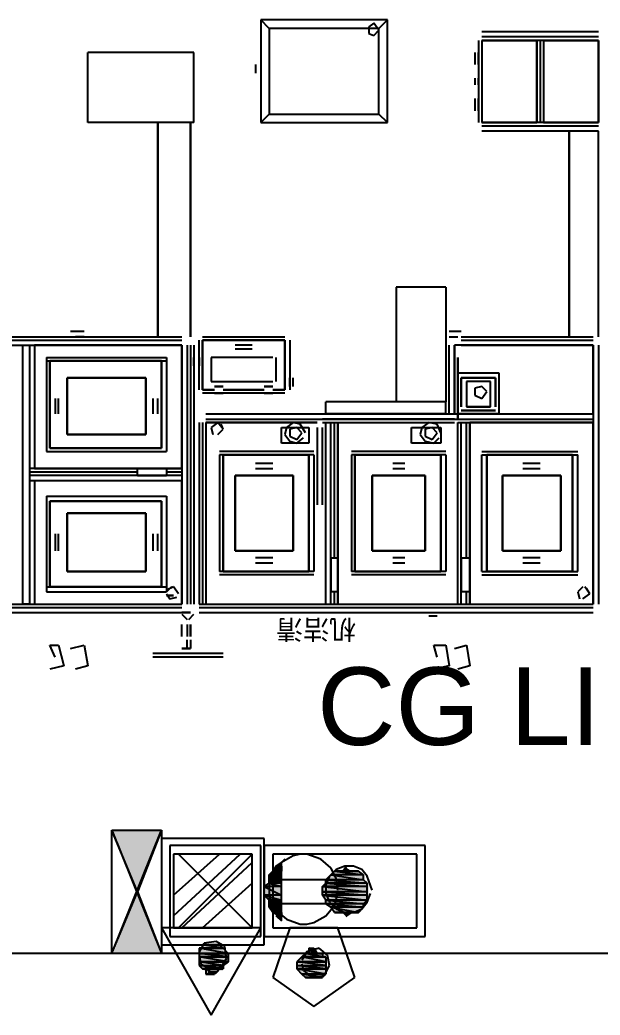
# Model space of a CAD drawing. Header units: millimetres. Extents: x 5 to 415, y 48 to 251.
# Drawn here: x 208.04 to 214.01, y 164.13 to 174.38 of the extents above; entities that cross this region are included whole.
import ezdxf

# ---------------------------------------------------------------- set-up
doc = ezdxf.new("R2010")
doc.units = ezdxf.units.MM
for name, color, linetype in [('H', 7, 'Continuous'), ('P', 7, 'Continuous'), ('T', 7, 'Continuous')]:
    doc.layers.add(name, color=color, linetype=linetype)

msp = doc.modelspace()

# ---------------------------------------------------------------- hatches: boundary and pattern name
at = {"layer": 'H', "linetype": 'Continuous'}
for points in [[(209.25, 165.4), (209.003, 166.035), (209.515, 166.035), (209.25, 165.4)], [(210.608, 165.559), (210.644, 165.612), (210.732, 165.612), (210.732, 165.559), (210.608, 165.559)], [(210.644, 165.612), (210.697, 165.647), (210.732, 165.647), (210.732, 165.612), (210.644, 165.612)], [(210.697, 165.647), (210.732, 165.7), (210.732, 165.647), (210.697, 165.647)], [(211.243, 165.559), (211.279, 165.612), (211.543, 165.612), (211.578, 165.559), (211.243, 165.559)], [(211.367, 165.612), (211.402, 165.647), (211.455, 165.612), (211.367, 165.612)], [(210.608, 165.488), (210.608, 165.559), (210.732, 165.559), (210.732, 165.488), (210.608, 165.488)], [(211.19, 165.523), (211.243, 165.559), (211.578, 165.559), (211.578, 165.523), (211.19, 165.523)], [(211.19, 165.488), (211.19, 165.523), (211.578, 165.523), (211.631, 165.488), (211.19, 165.488)], [(210.573, 165.435), (210.608, 165.488), (210.732, 165.488), (210.732, 165.435), (210.573, 165.435)], [(210.573, 165.365), (210.573, 165.435), (210.732, 165.435), (210.732, 165.365), (210.573, 165.365)], [(211.155, 165.435), (211.19, 165.488), (211.631, 165.488), (211.631, 165.435), (211.155, 165.435)], [(211.155, 165.4), (211.155, 165.435), (211.631, 165.435), (211.631, 165.4), (211.155, 165.4)], [(209.003, 164.765), (209.25, 165.4), (209.515, 164.765), (209.003, 164.765)], [(210.608, 165.312), (210.573, 165.365), (210.732, 165.365), (210.732, 165.312), (210.608, 165.312)], [(210.608, 165.223), (210.608, 165.312), (210.732, 165.312), (210.732, 165.223), (210.608, 165.223)], [(211.155, 165.365), (211.155, 165.4), (211.631, 165.4), (211.631, 165.365), (211.155, 165.365)], [(211.19, 165.312), (211.155, 165.365), (211.631, 165.365), (211.631, 165.312), (211.19, 165.312)], [(211.19, 165.276), (211.19, 165.312), (211.631, 165.312), (211.578, 165.276), (211.19, 165.276)], [(210.644, 165.188), (210.608, 165.223), (210.732, 165.223), (210.732, 165.188), (210.644, 165.188)], [(211.243, 165.223), (211.19, 165.276), (211.578, 165.276), (211.578, 165.223), (211.243, 165.223)], [(211.279, 165.188), (211.243, 165.223), (211.578, 165.223), (211.543, 165.188), (211.279, 165.188)], [(210.732, 165.1), (210.644, 165.188), (210.732, 165.135), (210.732, 165.1)], [(210.732, 165.135), (210.644, 165.188), (210.732, 165.188), (210.732, 165.135)], [(211.402, 165.135), (211.367, 165.188), (211.455, 165.188), (211.402, 165.135)], [(209.885, 164.765), (209.885, 164.8), (210.132, 164.8), (210.185, 164.765), (209.885, 164.765)], [(209.938, 164.8), (209.938, 164.853), (210.097, 164.853), (210.132, 164.8), (209.938, 164.8)], [(211.032, 164.765), (211.032, 164.8), (211.067, 164.8), (211.12, 164.765), (211.032, 164.765)], [(209.885, 164.73), (209.885, 164.765), (210.185, 164.765), (210.185, 164.73), (209.885, 164.73)], [(209.885, 164.677), (209.885, 164.73), (210.185, 164.73), (210.185, 164.677), (209.885, 164.677)], [(210.908, 164.677), (210.943, 164.73), (211.19, 164.73), (211.19, 164.677), (210.908, 164.677)], [(210.943, 164.73), (210.996, 164.765), (211.155, 164.765), (211.155, 164.73), (210.943, 164.73)], [(209.885, 164.641), (209.885, 164.677), (210.185, 164.677), (210.132, 164.641), (209.885, 164.641)], [(209.938, 164.588), (209.885, 164.641), (210.132, 164.641), (210.132, 164.588), (209.938, 164.588)], [(209.973, 164.553), (209.973, 164.588), (210.097, 164.588), (210.062, 164.553), (209.973, 164.553)], [(210.908, 164.641), (210.908, 164.677), (211.19, 164.677), (211.19, 164.641), (210.908, 164.641)], [(210.908, 164.588), (210.908, 164.641), (211.19, 164.641), (211.19, 164.588), (210.908, 164.588)], [(210.943, 164.553), (210.908, 164.588), (211.19, 164.588), (211.19, 164.553), (210.943, 164.553)], [(210.996, 164.5), (210.943, 164.553), (211.155, 164.553), (211.155, 164.5), (210.996, 164.5)]]:
    msp.add_hatch(color=256, dxfattribs=at).paths.add_polyline_path(points)

# ---------------------------------------------------------------- linework, layer by layer
at = {"layer": 'P'}
for points in [[(210.52, 174.378), (210.52, 173.32)], [(210.608, 174.29), (210.52, 174.378)], [(211.825, 174.378), (210.52, 174.378)], [(211.684, 174.343), (211.631, 174.308)], [(211.737, 174.272), (211.684, 174.343)], [(211.737, 174.29), (211.825, 174.378)], [(211.825, 173.32), (211.825, 174.378)], [(210.608, 174.29), (210.608, 173.408)], [(211.737, 174.29), (210.608, 174.29)], [(211.631, 174.308), (211.631, 174.237)], [(211.631, 174.237), (211.684, 174.219)], [(211.684, 174.219), (211.737, 174.272)], [(211.737, 173.408), (211.737, 174.29)], [(213.995, 174.255), (212.796, 174.255)], [(213.095, 174.255), (213.007, 174.255)], [(213.184, 174.255), (213.095, 174.255)], [(213.695, 174.255), (213.607, 174.255)], [(213.819, 174.255), (213.695, 174.255)], [(212.76, 174.166), (212.76, 173.32)], [(212.76, 174.166), (212.76, 173.32)], [(212.76, 174.166), (212.76, 173.32)], [(213.995, 174.202), (212.796, 174.202)], [(213.995, 174.202), (212.796, 174.202)], [(212.796, 174.166), (212.796, 173.32)], [(213.36, 174.166), (212.796, 174.166)], [(212.796, 174.166), (212.796, 173.32)], [(212.796, 174.166), (213.36, 174.166)], [(212.796, 174.166), (212.796, 173.32)], [(213.995, 174.166), (212.796, 174.166)], [(213.36, 173.32), (213.36, 174.166)], [(213.36, 173.32), (213.36, 174.166)], [(213.36, 174.166), (213.36, 173.32)], [(213.395, 174.166), (213.395, 173.32)], [(213.395, 174.166), (213.395, 173.32)], [(213.431, 174.166), (213.431, 173.32)], [(213.995, 174.166), (213.431, 174.166)], [(213.431, 174.166), (213.431, 173.32)], [(213.431, 174.166), (213.995, 174.166)], [(213.431, 174.166), (213.431, 173.32)], [(213.995, 173.32), (213.995, 174.166)], [(213.995, 173.32), (213.995, 174.166)], [(213.995, 174.166), (213.995, 173.32)], [(208.739, 173.32), (208.739, 174.043)], [(209.832, 174.043), (208.739, 174.043)], [(209.832, 173.32), (209.832, 174.043)], [(212.725, 174.043), (212.725, 173.919)], [(212.76, 173.919), (212.76, 174.043)], [(210.467, 173.919), (210.467, 173.831)], [(212.725, 173.778), (212.725, 173.708)], [(212.76, 173.708), (212.76, 173.778)], [(212.725, 173.567), (212.725, 173.443)], [(212.76, 173.443), (212.76, 173.567)], [(210.52, 173.32), (210.608, 173.408)], [(210.608, 173.408), (211.737, 173.408)], [(211.825, 173.32), (211.737, 173.408)], [(209.832, 173.32), (208.739, 173.32)], [(209.797, 173.32), (209.462, 173.32)], [(209.462, 171.115), (209.462, 173.32)], [(209.462, 173.32), (209.462, 171.115)], [(209.797, 173.32), (209.797, 171.115)], [(209.797, 171.115), (209.797, 173.32)], [(210.52, 173.32), (211.825, 173.32)], [(212.796, 173.32), (213.36, 173.32)], [(212.796, 173.32), (213.36, 173.32)], [(213.995, 173.32), (212.796, 173.32)], [(213.431, 173.32), (213.995, 173.32)], [(213.431, 173.32), (213.995, 173.32)], [(213.995, 173.284), (212.796, 173.284)], [(213.995, 173.284), (212.796, 173.284)], [(213.995, 173.232), (212.796, 173.232)], [(213.695, 171.115), (213.695, 173.232)], [(213.695, 173.232), (213.695, 171.115)], [(213.995, 171.115), (213.995, 173.232)], [(211.914, 171.626), (211.914, 170.445)], [(212.425, 171.626), (211.914, 171.626)], [(212.425, 171.626), (212.425, 170.445)], [(208.703, 171.168), (208.562, 171.168)], [(208.703, 171.168), (208.562, 171.168)], [(212.584, 171.168), (212.46, 171.168)], [(212.584, 171.168), (212.46, 171.168)], [(206.498, 171.115), (209.709, 171.115)], [(206.498, 171.08), (209.709, 171.08)], [(206.498, 171.08), (209.709, 171.08)], [(206.498, 171.08), (209.709, 171.08)], [(206.498, 171.08), (209.709, 171.08)], [(208.703, 171.115), (208.615, 171.115)], [(209.885, 170.568), (209.885, 171.08)], [(209.885, 170.568), (209.885, 171.08)], [(209.885, 170.568), (209.885, 171.08)], [(209.885, 170.568), (209.885, 171.08)], [(209.92, 171.115), (210.767, 171.115)], [(209.92, 171.115), (210.767, 171.115)], [(209.92, 171.08), (209.92, 170.568)], [(210.767, 171.08), (209.92, 171.08)], [(210.767, 171.08), (209.92, 171.08)], [(209.92, 171.08), (209.92, 170.568)], [(209.92, 171.08), (210.732, 171.08)], [(209.92, 170.568), (209.92, 171.08)], [(209.92, 170.568), (209.92, 171.08)], [(209.92, 171.08), (210.767, 171.08)], [(209.92, 171.08), (210.767, 171.08)], [(209.92, 171.08), (210.767, 171.08)], [(209.92, 171.08), (210.767, 171.08)], [(210.767, 170.568), (210.767, 171.08)], [(210.767, 170.568), (210.767, 171.08)], [(210.767, 171.08), (210.767, 170.568)], [(210.767, 171.08), (210.767, 170.568)], [(210.767, 171.08), (210.767, 170.568)], [(210.82, 171.08), (210.82, 170.568)], [(210.82, 171.08), (210.82, 170.568)], [(210.82, 171.08), (210.82, 170.568)], [(212.46, 171.115), (212.549, 171.115)], [(212.584, 171.115), (213.942, 171.115)], [(212.584, 171.08), (213.942, 171.08)], [(212.584, 171.08), (213.942, 171.08)], [(212.584, 171.08), (213.942, 171.08)], [(212.584, 171.08), (213.942, 171.08)], [(206.498, 171.027), (209.709, 171.027)], [(208.068, 171.027), (208.068, 168.363)], [(208.068, 171.027), (208.139, 171.027)], [(208.068, 171.027), (208.068, 168.363)], [(208.068, 171.027), (208.068, 168.363)], [(208.068, 171.027), (208.068, 168.363)], [(208.139, 171.027), (208.139, 169.757)], [(208.139, 171.027), (208.139, 168.363)], [(208.139, 171.027), (208.139, 168.363)], [(208.139, 171.027), (208.139, 168.363)], [(208.139, 171.027), (208.139, 168.363)], [(208.139, 171.027), (208.139, 168.363)], [(209.709, 171.027), (208.192, 171.027)], [(209.709, 171.027), (208.192, 171.027)], [(208.192, 171.027), (208.192, 169.757)], [(209.709, 169.757), (209.709, 171.027)], [(209.709, 169.757), (209.709, 171.027)], [(209.709, 171.027), (209.709, 168.363)], [(209.709, 171.027), (209.709, 168.363)], [(209.709, 171.027), (209.709, 168.363)], [(209.762, 171.027), (209.762, 168.363)], [(209.762, 171.027), (209.762, 168.363)], [(209.797, 171.027), (209.797, 168.363)], [(209.797, 171.027), (209.797, 168.363)], [(209.797, 171.027), (209.797, 168.363)], [(209.797, 171.027), (209.797, 168.363)], [(209.832, 171.027), (209.832, 168.363)], [(210.432, 171.027), (210.256, 171.027)], [(210.256, 170.991), (210.432, 170.991)], [(212.46, 170.321), (212.46, 171.027)], [(212.46, 170.321), (212.46, 171.027)], [(212.46, 170.321), (212.46, 171.027)], [(212.513, 171.027), (212.513, 170.321)], [(212.513, 171.027), (212.513, 170.321)], [(213.942, 171.027), (212.513, 171.027)], [(213.942, 171.027), (212.513, 171.027)], [(212.513, 170.321), (212.513, 171.027)], [(212.513, 170.321), (212.513, 171.027)], [(212.513, 170.321), (212.513, 171.027)], [(212.584, 171.027), (213.942, 171.027)], [(213.942, 170.321), (213.942, 171.027)], [(213.942, 170.321), (213.942, 171.027)], [(213.942, 171.027), (213.942, 168.363)], [(213.942, 171.027), (213.942, 168.363)], [(213.942, 171.027), (213.942, 168.363)], [(213.995, 171.027), (213.995, 168.363)], [(213.995, 171.027), (213.995, 168.363)], [(208.315, 170.903), (208.315, 169.933)], [(208.315, 170.903), (208.315, 169.933)], [(208.315, 170.903), (208.315, 169.933)], [(208.315, 170.903), (209.55, 170.903)], [(208.315, 170.903), (209.55, 170.903)], [(208.315, 170.868), (208.315, 169.933)], [(208.315, 170.868), (209.55, 170.868)], [(208.315, 170.868), (209.55, 170.868)], [(208.351, 170.868), (208.351, 169.968)], [(208.351, 169.968), (208.351, 170.868)], [(209.497, 170.868), (208.351, 170.868)], [(208.351, 170.868), (209.497, 170.868)], [(209.497, 170.868), (209.497, 169.968)], [(209.497, 169.968), (209.497, 170.868)], [(209.55, 170.903), (209.55, 169.933)], [(209.55, 170.903), (209.55, 169.933)], [(209.55, 170.903), (209.55, 169.933)], [(209.55, 170.868), (209.55, 169.933)], [(209.832, 170.815), (209.832, 170.903)], [(209.832, 170.815), (209.832, 170.903)], [(209.832, 170.903), (209.832, 170.815)], [(209.832, 170.903), (209.832, 170.815)], [(209.832, 170.815), (209.832, 170.903)], [(209.832, 170.903), (209.832, 170.815)], [(209.832, 170.815), (209.832, 170.903)], [(209.885, 170.903), (209.885, 170.815)], [(210.644, 170.903), (210.009, 170.903)], [(210.009, 170.903), (210.009, 170.656)], [(210.679, 170.656), (210.679, 170.903)], [(212.549, 170.903), (212.549, 170.268)], [(212.549, 170.268), (212.549, 170.903)], [(212.549, 170.744), (212.972, 170.744)], [(212.972, 170.744), (212.972, 170.321)], [(208.527, 170.692), (208.527, 170.109)], [(209.338, 170.692), (208.527, 170.692)], [(208.527, 170.109), (208.527, 170.692)], [(208.527, 170.692), (209.338, 170.692)], [(208.562, 170.692), (208.65, 170.692)], [(209.338, 170.109), (209.338, 170.692)], [(209.338, 170.692), (209.338, 170.109)], [(210.009, 170.656), (210.644, 170.656)], [(210.82, 170.603), (210.82, 170.692)], [(210.855, 170.603), (210.855, 170.692)], [(212.584, 170.692), (212.584, 170.392)], [(212.937, 170.692), (212.584, 170.692)], [(212.584, 170.692), (212.584, 170.392)], [(212.937, 170.692), (212.584, 170.692)], [(212.584, 170.392), (212.584, 170.692)], [(212.584, 170.692), (212.937, 170.692)], [(212.584, 170.392), (212.584, 170.656)], [(212.637, 170.692), (212.884, 170.692)], [(212.637, 170.656), (212.637, 170.392)], [(212.884, 170.656), (212.637, 170.656)], [(212.637, 170.656), (212.637, 170.392)], [(212.884, 170.656), (212.637, 170.656)], [(212.884, 170.656), (212.637, 170.656)], [(212.637, 170.656), (212.637, 170.392)], [(212.884, 170.392), (212.884, 170.656)], [(212.884, 170.392), (212.884, 170.656)], [(212.884, 170.392), (212.884, 170.656)], [(212.937, 170.392), (212.937, 170.692)], [(212.937, 170.392), (212.937, 170.692)], [(212.937, 170.692), (212.937, 170.392)], [(212.937, 170.656), (212.937, 170.392)], [(210.044, 170.568), (209.92, 170.568)], [(210.044, 170.568), (209.92, 170.568)], [(210.044, 170.568), (209.92, 170.568)], [(209.92, 170.568), (210.044, 170.568)], [(210.044, 170.568), (209.92, 170.568)], [(210.767, 170.533), (209.92, 170.533)], [(210.044, 170.533), (209.92, 170.533)], [(210.044, 170.533), (209.92, 170.533)], [(210.767, 170.533), (209.92, 170.533)], [(210.132, 170.603), (210.044, 170.603)], [(210.044, 170.603), (210.132, 170.603)], [(210.132, 170.603), (210.044, 170.603)], [(210.132, 170.533), (210.044, 170.533)], [(210.044, 170.533), (210.132, 170.533)], [(210.044, 170.533), (210.132, 170.533)], [(210.555, 170.568), (210.132, 170.568)], [(210.22, 170.568), (210.132, 170.568)], [(210.555, 170.568), (210.132, 170.568)], [(210.132, 170.568), (210.555, 170.568)], [(210.555, 170.568), (210.132, 170.568)], [(210.555, 170.533), (210.132, 170.533)], [(210.555, 170.533), (210.132, 170.533)], [(210.555, 170.568), (210.432, 170.568)], [(210.555, 170.603), (210.644, 170.603)], [(210.644, 170.603), (210.555, 170.603)], [(210.644, 170.603), (210.555, 170.603)], [(210.555, 170.533), (210.644, 170.533)], [(210.644, 170.533), (210.555, 170.533)], [(210.555, 170.533), (210.644, 170.533)], [(210.767, 170.568), (210.644, 170.568)], [(210.767, 170.568), (210.644, 170.568)], [(210.767, 170.568), (210.644, 170.568)], [(210.644, 170.568), (210.767, 170.568)], [(210.767, 170.568), (210.644, 170.568)], [(210.767, 170.533), (210.644, 170.533)], [(210.767, 170.533), (210.644, 170.533)], [(212.796, 170.603), (212.725, 170.586)], [(212.796, 170.603), (212.725, 170.586)], [(212.796, 170.603), (212.725, 170.586)], [(212.725, 170.586), (212.725, 170.515)], [(212.725, 170.586), (212.725, 170.515)], [(212.725, 170.586), (212.725, 170.515)], [(212.848, 170.55), (212.796, 170.603)], [(212.848, 170.55), (212.796, 170.603)], [(212.848, 170.55), (212.796, 170.603)], [(212.796, 170.48), (212.848, 170.55)], [(212.796, 170.48), (212.848, 170.55)], [(212.796, 170.48), (212.848, 170.55)], [(208.403, 170.48), (208.403, 170.321)], [(208.403, 170.48), (208.403, 170.321)], [(208.439, 170.321), (208.439, 170.48)], [(208.439, 170.321), (208.439, 170.48)], [(209.409, 170.48), (209.409, 170.321)], [(209.409, 170.48), (209.409, 170.321)], [(209.462, 170.321), (209.462, 170.48)], [(209.462, 170.321), (209.462, 170.48)], [(212.425, 170.445), (211.19, 170.445)], [(211.19, 170.321), (211.19, 170.445)], [(212.425, 170.321), (212.425, 170.445)], [(212.725, 170.515), (212.796, 170.48)], [(212.725, 170.515), (212.796, 170.48)], [(212.725, 170.515), (212.796, 170.48)], [(212.584, 170.356), (212.937, 170.356)], [(212.584, 170.356), (212.937, 170.356)], [(212.937, 170.356), (212.584, 170.356)], [(212.637, 170.392), (212.884, 170.392)], [(212.637, 170.392), (212.884, 170.392)], [(212.637, 170.392), (212.884, 170.392)], [(212.884, 170.392), (212.637, 170.392)], [(209.832, 170.233), (209.832, 168.363)], [(209.832, 170.233), (209.832, 168.363)], [(209.832, 170.233), (209.832, 168.363)], [(209.885, 170.233), (209.885, 168.363)], [(209.885, 170.233), (209.885, 168.363)], [(209.92, 170.233), (209.92, 168.363)], [(209.92, 170.233), (209.92, 168.363)], [(209.92, 170.233), (209.92, 168.363)], [(209.92, 170.233), (209.92, 168.363)], [(209.956, 170.321), (212.549, 170.321)], [(209.956, 170.268), (212.549, 170.268)], [(209.956, 170.268), (212.549, 170.268)], [(209.956, 170.268), (212.549, 170.268)], [(209.956, 170.268), (212.549, 170.268)], [(211.102, 170.233), (209.956, 170.233)], [(209.956, 170.233), (209.956, 168.363)], [(209.956, 170.233), (209.956, 168.363)], [(209.956, 170.233), (209.956, 168.363)], [(209.956, 170.233), (211.102, 170.233)], [(211.102, 170.233), (209.956, 170.233)], [(210.079, 170.233), (210.009, 170.18)], [(210.079, 170.233), (210.009, 170.18)], [(210.132, 170.162), (210.079, 170.233)], [(210.855, 170.233), (210.785, 170.18)], [(210.926, 170.215), (210.855, 170.233)], [(212.513, 170.268), (211.155, 170.268)], [(211.155, 170.233), (212.513, 170.233)], [(212.425, 170.321), (211.19, 170.321)], [(211.19, 168.363), (211.19, 170.233)], [(211.19, 168.363), (211.19, 170.233)], [(211.19, 168.363), (211.19, 170.233)], [(211.19, 168.363), (211.19, 170.233)], [(211.19, 168.363), (211.19, 170.233)], [(211.243, 168.363), (211.243, 170.233)], [(211.243, 168.363), (211.243, 170.233)], [(211.279, 168.839), (211.279, 170.233)], [(211.279, 168.839), (211.279, 170.233)], [(211.279, 168.839), (211.279, 170.233)], [(211.279, 168.839), (211.279, 170.233)], [(211.314, 170.233), (211.314, 168.363)], [(211.314, 168.839), (211.314, 170.233)], [(211.314, 170.233), (211.314, 168.363)], [(212.249, 170.233), (212.178, 170.18)], [(212.337, 170.215), (212.249, 170.233)], [(212.972, 170.321), (212.549, 170.321)], [(212.549, 170.321), (213.942, 170.321)], [(212.549, 170.321), (213.942, 170.321)], [(212.549, 170.321), (213.942, 170.321)], [(212.549, 170.268), (213.942, 170.268)], [(212.549, 170.268), (213.942, 170.268)], [(212.549, 170.268), (213.942, 170.268)], [(212.549, 170.268), (213.942, 170.268)], [(212.549, 168.363), (212.549, 170.233)], [(212.549, 168.363), (212.549, 170.233)], [(212.549, 168.363), (212.549, 170.233)], [(212.549, 170.233), (213.942, 170.233)], [(212.584, 168.363), (212.584, 170.233)], [(212.584, 168.363), (212.584, 170.233)], [(212.584, 168.363), (212.584, 170.233)], [(212.584, 168.363), (212.584, 170.233)], [(212.637, 168.839), (212.637, 170.233)], [(212.637, 168.839), (212.637, 170.233)], [(212.637, 168.839), (212.637, 170.233)], [(212.637, 168.839), (212.637, 170.233)], [(213.942, 170.233), (212.672, 170.233)], [(213.942, 170.233), (212.672, 170.233)], [(212.672, 170.233), (212.672, 168.363)], [(212.672, 170.233), (212.672, 168.363)], [(212.672, 168.839), (212.672, 170.233)], [(213.942, 168.363), (213.942, 170.233)], [(213.942, 168.363), (213.942, 170.233)], [(210.009, 170.18), (210.026, 170.109)], [(210.009, 170.18), (210.026, 170.109)], [(210.079, 170.109), (210.132, 170.162)], [(210.079, 170.109), (210.132, 170.162)], [(210.079, 170.109), (210.132, 170.162)], [(210.132, 170.162), (210.114, 170.215)], [(210.132, 170.162), (210.114, 170.215)], [(210.732, 170.021), (210.732, 170.18)], [(210.732, 170.18), (211.014, 170.18)], [(210.785, 170.18), (210.767, 170.109)], [(210.891, 170.18), (210.82, 170.162)], [(210.891, 170.18), (210.82, 170.162)], [(210.82, 170.162), (210.82, 170.092)], [(210.82, 170.162), (210.82, 170.092)], [(210.943, 170.127), (210.891, 170.18)], [(210.943, 170.127), (210.891, 170.18)], [(210.891, 170.057), (210.943, 170.127)], [(210.891, 170.057), (210.943, 170.127)], [(210.979, 170.127), (210.926, 170.215)], [(211.014, 170.18), (211.014, 170.021)], [(211.102, 170.18), (211.102, 169.386)], [(211.155, 169.386), (211.155, 170.18)], [(212.072, 170.021), (212.072, 170.18)], [(212.072, 170.18), (212.372, 170.18)], [(212.178, 170.18), (212.161, 170.109)], [(212.284, 170.18), (212.213, 170.162)], [(212.284, 170.18), (212.213, 170.162)], [(212.213, 170.162), (212.213, 170.092)], [(212.213, 170.162), (212.213, 170.092)], [(212.337, 170.127), (212.284, 170.18)], [(212.337, 170.127), (212.284, 170.18)], [(212.284, 170.057), (212.337, 170.127)], [(212.284, 170.057), (212.337, 170.127)], [(212.372, 170.127), (212.337, 170.215)], [(212.372, 170.18), (212.372, 170.021)], [(208.527, 170.109), (209.338, 170.109)], [(209.338, 170.109), (208.527, 170.109)], [(211.014, 170.021), (210.732, 170.021)], [(210.767, 170.109), (210.82, 170.039)], [(210.82, 170.092), (210.891, 170.057)], [(210.82, 170.092), (210.891, 170.057)], [(210.82, 170.039), (210.891, 170.021)], [(210.891, 170.021), (210.961, 170.074)], [(212.372, 170.021), (212.072, 170.021)], [(212.161, 170.109), (212.213, 170.039)], [(212.213, 170.092), (212.284, 170.057)], [(212.213, 170.092), (212.284, 170.057)], [(212.213, 170.039), (212.302, 170.021)], [(212.302, 170.021), (212.355, 170.074)], [(208.315, 169.933), (209.55, 169.933)], [(208.315, 169.933), (209.55, 169.933)], [(208.315, 169.933), (209.55, 169.933)], [(208.315, 169.933), (209.55, 169.933)], [(208.351, 169.968), (209.497, 169.968)], [(209.497, 169.968), (208.351, 169.968)], [(211.067, 169.933), (210.097, 169.933)], [(211.067, 169.933), (210.097, 169.933)], [(212.425, 169.933), (211.455, 169.933)], [(212.425, 169.933), (211.455, 169.933)], [(212.796, 169.933), (213.783, 169.933)], [(212.796, 169.933), (213.783, 169.933)], [(211.067, 169.898), (210.097, 169.898)], [(210.097, 169.898), (210.097, 168.698)], [(210.097, 169.898), (210.097, 168.698)], [(210.097, 169.898), (210.097, 168.698)], [(211.014, 169.898), (210.132, 169.898)], [(210.132, 169.898), (210.132, 168.698)], [(210.132, 169.898), (210.132, 168.698)], [(211.014, 169.898), (210.132, 169.898)], [(210.132, 169.898), (211.014, 169.898)], [(210.132, 168.698), (210.132, 169.898)], [(210.644, 169.81), (210.467, 169.81)], [(210.644, 169.81), (210.467, 169.81)], [(211.014, 169.898), (211.014, 168.698)], [(211.014, 169.898), (211.014, 168.698)], [(211.014, 168.698), (211.014, 169.898)], [(211.014, 169.898), (211.014, 168.698)], [(211.067, 169.898), (211.067, 168.698)], [(211.067, 169.898), (211.067, 168.698)], [(212.425, 169.898), (211.455, 169.898)], [(211.455, 169.898), (211.455, 168.698)], [(211.455, 169.898), (211.455, 168.698)], [(212.372, 169.898), (211.49, 169.898)], [(211.49, 169.898), (211.49, 168.698)], [(211.49, 169.898), (211.49, 168.698)], [(212.372, 169.898), (211.49, 169.898)], [(211.49, 169.898), (212.372, 169.898)], [(211.49, 169.898), (211.49, 168.698)], [(211.49, 168.698), (211.49, 169.898)], [(212.002, 169.81), (211.878, 169.81)], [(212.002, 169.81), (211.878, 169.81)], [(212.372, 169.898), (212.372, 168.698)], [(212.372, 169.898), (212.372, 168.698)], [(212.372, 168.698), (212.372, 169.898)], [(212.372, 169.898), (212.372, 168.698)], [(212.425, 169.898), (212.425, 168.698)], [(212.425, 169.898), (212.425, 168.698)], [(212.796, 168.698), (212.796, 169.898)], [(212.796, 169.898), (213.783, 169.898)], [(212.848, 168.698), (212.848, 169.898)], [(212.848, 168.698), (212.848, 169.898)], [(212.848, 168.698), (212.848, 169.898)], [(212.848, 169.898), (213.783, 169.898)], [(213.73, 169.898), (212.848, 169.898)], [(212.848, 169.898), (213.73, 169.898)], [(212.848, 169.898), (212.848, 168.698)], [(212.848, 168.698), (212.848, 169.898)], [(213.395, 169.81), (213.219, 169.81)], [(213.395, 169.81), (213.219, 169.81)], [(213.73, 168.698), (213.73, 169.898)], [(213.73, 169.898), (213.73, 168.698)], [(213.783, 168.698), (213.783, 169.898)], [(213.783, 168.698), (213.783, 169.898)], [(213.783, 168.698), (213.783, 169.898)], [(213.783, 168.698), (213.783, 169.898)], [(209.25, 169.757), (208.139, 169.757)], [(209.25, 169.721), (208.139, 169.721)], [(209.25, 169.721), (208.139, 169.721)], [(209.25, 169.721), (208.139, 169.721)], [(209.25, 169.721), (208.139, 169.721)], [(208.192, 169.757), (209.709, 169.757)], [(208.192, 169.757), (209.709, 169.757)], [(209.55, 169.757), (209.25, 169.757)], [(209.25, 169.686), (209.25, 169.757)], [(209.25, 169.757), (209.55, 169.757)], [(209.55, 169.757), (209.55, 169.686)], [(209.709, 169.757), (209.55, 169.757)], [(209.709, 169.721), (209.55, 169.721)], [(209.709, 169.721), (209.55, 169.721)], [(209.709, 169.721), (209.55, 169.721)], [(209.709, 169.721), (209.55, 169.721)], [(210.467, 169.757), (210.644, 169.757)], [(210.467, 169.757), (210.644, 169.757)], [(211.878, 169.757), (212.002, 169.757)], [(211.878, 169.757), (212.002, 169.757)], [(213.219, 169.757), (213.395, 169.757)], [(213.219, 169.757), (213.395, 169.757)], [(209.709, 169.686), (208.139, 169.686)], [(209.709, 169.686), (208.139, 169.686)], [(209.709, 169.686), (208.139, 169.686)], [(209.709, 169.686), (208.139, 169.686)], [(208.139, 169.633), (208.139, 168.363)], [(209.709, 169.633), (208.139, 169.633)], [(209.709, 169.633), (208.192, 169.633)], [(209.709, 169.633), (208.192, 169.633)], [(208.192, 169.633), (208.192, 168.363)], [(209.55, 169.686), (209.25, 169.686)], [(209.25, 169.686), (209.55, 169.686)], [(209.709, 168.363), (209.709, 169.633)], [(209.709, 168.363), (209.709, 169.633)], [(210.256, 169.686), (210.256, 168.91)], [(210.855, 169.686), (210.256, 169.686)], [(210.256, 169.686), (210.855, 169.686)], [(210.256, 168.91), (210.256, 169.686)], [(210.855, 168.91), (210.855, 169.686)], [(210.855, 169.686), (210.855, 168.91)], [(210.855, 169.686), (210.855, 169.598)], [(212.213, 169.686), (211.667, 169.686)], [(211.667, 169.686), (212.213, 169.686)], [(211.667, 169.686), (211.667, 168.91)], [(211.667, 168.91), (211.667, 169.686)], [(212.213, 168.91), (212.213, 169.686)], [(212.213, 169.686), (212.213, 168.91)], [(212.213, 169.686), (212.213, 169.598)], [(213.007, 169.686), (213.007, 168.91)], [(213.607, 169.686), (213.007, 169.686)], [(213.007, 169.686), (213.607, 169.686)], [(213.007, 168.91), (213.007, 169.686)], [(213.607, 168.91), (213.607, 169.686)], [(213.607, 169.686), (213.607, 168.91)], [(213.607, 169.686), (213.607, 169.598)], [(208.315, 169.474), (208.315, 168.487)], [(208.315, 169.474), (208.315, 168.487)], [(208.315, 169.474), (208.315, 168.487)], [(208.315, 169.474), (208.315, 168.54)], [(208.315, 169.474), (209.55, 169.474)], [(208.315, 169.474), (209.55, 169.474)], [(208.315, 169.474), (209.55, 169.474)], [(208.315, 169.474), (209.55, 169.474)], [(208.351, 169.422), (208.351, 168.54)], [(208.351, 168.54), (208.351, 169.422)], [(209.497, 169.422), (208.351, 169.422)], [(208.351, 169.422), (209.497, 169.422)], [(209.497, 169.422), (209.497, 168.54)], [(209.497, 168.54), (209.497, 169.422)], [(209.55, 169.474), (209.55, 168.487)], [(209.55, 169.474), (209.55, 168.487)], [(209.55, 169.474), (209.55, 168.487)], [(209.55, 169.474), (209.55, 168.54)], [(208.527, 169.298), (208.527, 168.698)], [(209.338, 169.298), (208.527, 169.298)], [(208.527, 169.298), (209.338, 169.298)], [(208.527, 168.698), (208.527, 169.298)], [(208.562, 169.298), (208.65, 169.298)], [(209.338, 168.698), (209.338, 169.298)], [(209.338, 169.298), (209.338, 168.698)], [(208.403, 169.086), (208.403, 168.91)], [(208.403, 169.086), (208.403, 168.91)], [(208.439, 168.91), (208.439, 169.086)], [(208.439, 168.91), (208.439, 169.086)], [(209.409, 169.086), (209.409, 168.91)], [(209.409, 169.086), (209.409, 168.91)], [(209.462, 168.91), (209.462, 169.086)], [(209.462, 168.91), (209.462, 169.086)], [(210.256, 168.91), (210.855, 168.91)], [(210.855, 168.91), (210.256, 168.91)], [(211.667, 168.91), (212.213, 168.91)], [(212.213, 168.91), (211.667, 168.91)], [(213.007, 168.91), (213.607, 168.91)], [(213.607, 168.91), (213.007, 168.91)], [(210.644, 168.839), (210.467, 168.839)], [(210.644, 168.839), (210.467, 168.839)], [(210.467, 168.787), (210.644, 168.787)], [(210.467, 168.787), (210.644, 168.787)], [(211.243, 168.487), (211.243, 168.839)], [(211.243, 168.839), (211.243, 168.487)], [(211.243, 168.839), (211.314, 168.839)], [(211.314, 168.487), (211.314, 168.839)], [(211.314, 168.839), (211.314, 168.487)], [(212.002, 168.839), (211.878, 168.839)], [(212.002, 168.839), (211.878, 168.839)], [(211.878, 168.787), (212.002, 168.787)], [(211.878, 168.787), (212.002, 168.787)], [(212.584, 168.839), (212.584, 168.487)], [(212.584, 168.839), (212.672, 168.839)], [(212.584, 168.487), (212.584, 168.839)], [(212.672, 168.487), (212.672, 168.839)], [(212.672, 168.839), (212.672, 168.487)], [(213.395, 168.839), (213.219, 168.839)], [(213.395, 168.839), (213.219, 168.839)], [(213.219, 168.787), (213.395, 168.787)], [(213.219, 168.787), (213.395, 168.787)], [(208.527, 168.698), (209.338, 168.698)], [(209.338, 168.698), (208.527, 168.698)], [(211.067, 168.698), (210.097, 168.698)], [(211.014, 168.698), (210.132, 168.698)], [(210.132, 168.698), (211.014, 168.698)], [(211.014, 168.698), (210.132, 168.698)], [(212.425, 168.698), (211.455, 168.698)], [(212.372, 168.698), (211.49, 168.698)], [(211.49, 168.698), (212.372, 168.698)], [(212.372, 168.698), (211.49, 168.698)], [(212.796, 168.698), (213.783, 168.698)], [(212.848, 168.698), (213.783, 168.698)], [(212.848, 168.698), (213.73, 168.698)], [(213.73, 168.698), (212.848, 168.698)], [(211.067, 168.663), (210.097, 168.663)], [(211.067, 168.663), (210.097, 168.663)], [(212.425, 168.663), (211.455, 168.663)], [(212.425, 168.663), (211.455, 168.663)], [(212.796, 168.663), (213.783, 168.663)], [(212.796, 168.663), (213.783, 168.663)], [(208.315, 168.54), (209.55, 168.54)], [(208.315, 168.54), (209.55, 168.54)], [(208.315, 168.54), (209.55, 168.54)], [(208.315, 168.487), (209.55, 168.487)], [(208.351, 168.54), (209.497, 168.54)], [(209.497, 168.54), (208.351, 168.54)], [(209.621, 168.54), (209.55, 168.504)], [(209.621, 168.54), (209.55, 168.504)], [(209.603, 168.54), (209.55, 168.487)], [(209.673, 168.469), (209.621, 168.54)], [(209.673, 168.469), (209.621, 168.54)], [(209.673, 168.469), (209.621, 168.54)], [(211.314, 168.487), (211.243, 168.487)], [(211.279, 168.363), (211.279, 168.487)], [(211.279, 168.363), (211.279, 168.487)], [(211.279, 168.363), (211.279, 168.487)], [(211.279, 168.363), (211.279, 168.487)], [(211.314, 168.363), (211.314, 168.487)], [(212.672, 168.487), (212.584, 168.487)], [(212.637, 168.363), (212.637, 168.487)], [(212.637, 168.363), (212.637, 168.487)], [(212.637, 168.363), (212.637, 168.487)], [(212.637, 168.363), (212.637, 168.487)], [(212.672, 168.363), (212.672, 168.487)], [(213.836, 168.54), (213.783, 168.487)], [(213.836, 168.54), (213.783, 168.487)], [(213.783, 168.487), (213.801, 168.416)], [(213.783, 168.487), (213.801, 168.416)], [(213.907, 168.469), (213.854, 168.54)], [(213.907, 168.469), (213.872, 168.522)], [(213.907, 168.469), (213.872, 168.522)], [(209.55, 168.469), (209.585, 168.416)], [(209.55, 168.469), (209.585, 168.416)], [(209.55, 168.451), (209.621, 168.451)], [(209.621, 168.451), (209.55, 168.451)], [(209.585, 168.416), (209.656, 168.434)], [(209.585, 168.416), (209.656, 168.434)], [(213.836, 168.416), (213.907, 168.469)], [(213.836, 168.416), (213.907, 168.469)], [(213.836, 168.416), (213.907, 168.469)], [(206.498, 168.363), (209.709, 168.363)], [(206.498, 168.328), (209.709, 168.328)], [(206.498, 168.328), (209.709, 168.328)], [(206.498, 168.328), (209.709, 168.328)], [(206.498, 168.328), (209.709, 168.328)], [(206.498, 168.275), (209.709, 168.275)], [(208.139, 168.363), (208.068, 168.363)], [(208.192, 168.363), (209.709, 168.363)], [(208.192, 168.363), (209.709, 168.363)], [(209.709, 168.275), (209.797, 168.275)], [(209.797, 168.275), (209.709, 168.275)], [(209.709, 168.275), (209.797, 168.275)], [(209.885, 168.363), (213.942, 168.363)], [(209.885, 168.328), (213.942, 168.328)], [(209.885, 168.328), (213.942, 168.328)], [(209.885, 168.328), (213.942, 168.328)], [(209.885, 168.328), (213.942, 168.328)], [(209.885, 168.275), (213.942, 168.275)], [(209.956, 168.363), (211.19, 168.363)], [(209.956, 168.363), (211.19, 168.363)], [(211.314, 168.363), (212.549, 168.363)], [(211.314, 168.363), (212.549, 168.363)], [(212.672, 168.363), (213.942, 168.363)], [(212.672, 168.363), (213.942, 168.363)], [(209.709, 168.257), (209.762, 168.204)], [(209.779, 168.204), (209.832, 168.257)], [(212.249, 168.24), (212.337, 168.24)], [(212.249, 168.24), (212.337, 168.24)], [(209.709, 168.028), (209.709, 168.152)], [(209.762, 168.152), (209.762, 168.028)], [(209.797, 168.028), (209.797, 168.152)], [(209.797, 168.152), (209.797, 168.028)], [(209.762, 167.905), (209.762, 167.993)], [(209.797, 167.993), (209.797, 167.905)], [(208.403, 167.816), (208.351, 167.94)], [(208.351, 167.94), (208.439, 167.94)], [(208.439, 167.94), (208.492, 167.728)], [(208.562, 167.905), (208.703, 167.94)], [(208.703, 167.94), (208.739, 167.728)], [(209.797, 167.905), (209.709, 167.905)], [(209.709, 167.905), (209.797, 167.905)], [(212.337, 167.816), (212.302, 167.94)], [(212.302, 167.94), (212.425, 167.94)], [(212.425, 167.94), (212.46, 167.728)], [(212.513, 167.905), (212.637, 167.94)], [(212.637, 167.94), (212.672, 167.728)], [(210.132, 167.852), (209.409, 167.852)], [(210.132, 167.816), (209.409, 167.816)], [(208.492, 167.728), (208.351, 167.693)], [(208.739, 167.728), (208.615, 167.693)], [(212.46, 167.728), (212.302, 167.693)], [(212.672, 167.728), (212.549, 167.693)], [(208.986, 166.035), (209.497, 166.035)], [(209.25, 165.4), (208.986, 166.035)], [(208.986, 164.765), (208.986, 166.035)], [(208.986, 166.035), (209.497, 166.035)], [(208.986, 164.765), (209.497, 166.035)], [(208.986, 166.035), (209.497, 164.765)], [(209.497, 166.035), (209.25, 165.4)], [(209.497, 166.035), (209.497, 164.765)], [(209.497, 165.947), (209.497, 164.853)], [(210.555, 165.947), (209.497, 165.947)], [(210.555, 164.853), (210.555, 165.947)], [(209.585, 165.876), (209.585, 164.941)], [(210.52, 165.876), (209.585, 165.876)], [(210.52, 164.941), (210.52, 165.876)], [(212.213, 165.876), (210.555, 165.876)], [(210.555, 165.876), (210.555, 164.941)], [(212.213, 164.941), (212.213, 165.876)], [(209.621, 165.365), (210.097, 165.788)], [(209.621, 165.153), (210.308, 165.788)], [(209.621, 165.788), (209.621, 165.029)], [(210.432, 165.788), (209.621, 165.788)], [(210.432, 165.029), (209.673, 165.788)], [(209.673, 165.029), (210.432, 165.788)], [(210.432, 165.029), (210.432, 165.788)], [(212.125, 165.788), (210.644, 165.788)], [(210.644, 165.788), (210.644, 165.029)], [(210.767, 165.735), (210.661, 165.629)], [(210.855, 165.77), (210.732, 165.7)], [(210.855, 165.77), (210.732, 165.7)], [(210.926, 165.788), (210.855, 165.77)], [(210.926, 165.788), (210.855, 165.77)], [(210.996, 165.788), (210.926, 165.788)], [(210.996, 165.788), (210.926, 165.788)], [(211.138, 165.735), (210.996, 165.788)], [(211.138, 165.735), (210.996, 165.788)], [(211.243, 165.647), (211.138, 165.735)], [(211.243, 165.647), (211.138, 165.735)], [(212.125, 165.029), (212.125, 165.788)], [(209.709, 165.029), (210.432, 165.7)], [(210.608, 165.576), (210.644, 165.612)], [(210.661, 165.629), (210.626, 165.559)], [(210.732, 165.7), (210.644, 165.594)], [(210.732, 165.7), (210.644, 165.594)], [(210.679, 165.664), (210.644, 165.612)], [(210.644, 165.612), (210.679, 165.664)], [(210.732, 165.612), (210.644, 165.612)], [(210.644, 165.612), (210.732, 165.576)], [(210.644, 165.612), (210.732, 165.576)], [(210.732, 165.7), (210.679, 165.664)], [(210.679, 165.664), (210.732, 165.7)], [(210.732, 165.1), (210.732, 165.7)], [(210.732, 165.664), (210.732, 165.612)], [(210.732, 165.612), (210.732, 165.664)], [(210.732, 165.576), (210.732, 165.612)], [(211.296, 165.629), (211.226, 165.559)], [(211.296, 165.541), (211.243, 165.647)], [(211.296, 165.541), (211.243, 165.647)], [(211.243, 165.576), (211.279, 165.612)], [(211.526, 165.612), (211.279, 165.612)], [(211.279, 165.612), (211.314, 165.612)], [(211.526, 165.612), (211.279, 165.612)], [(211.279, 165.612), (211.578, 165.576)], [(211.279, 165.612), (211.578, 165.576)], [(211.384, 165.664), (211.296, 165.629)], [(211.49, 165.612), (211.314, 165.612)], [(211.314, 165.612), (211.367, 165.612)], [(211.49, 165.612), (211.314, 165.612)], [(211.314, 165.612), (211.526, 165.612)], [(211.314, 165.612), (211.526, 165.612)], [(211.402, 165.664), (211.367, 165.612)], [(211.367, 165.612), (211.402, 165.664)], [(211.455, 165.612), (211.367, 165.612)], [(211.367, 165.612), (211.49, 165.612)], [(211.367, 165.612), (211.49, 165.612)], [(211.473, 165.664), (211.384, 165.664)], [(211.49, 165.612), (211.455, 165.612)], [(211.561, 165.629), (211.473, 165.664)], [(211.526, 165.612), (211.49, 165.612)], [(211.578, 165.576), (211.526, 165.612)], [(211.614, 165.559), (211.561, 165.629)], [(210.644, 165.594), (210.608, 165.47)], [(210.644, 165.594), (210.608, 165.47)], [(210.732, 165.576), (210.608, 165.576)], [(210.732, 165.576), (210.608, 165.576)], [(210.608, 165.576), (210.732, 165.488)], [(210.608, 165.576), (210.732, 165.488)], [(210.608, 165.488), (210.608, 165.576)], [(210.626, 165.559), (210.608, 165.47)], [(210.732, 165.488), (210.732, 165.576)], [(211.243, 165.523), (210.732, 165.523)], [(211.19, 165.523), (211.243, 165.576)], [(211.226, 165.559), (211.19, 165.47)], [(211.578, 165.523), (211.19, 165.523)], [(211.578, 165.523), (211.19, 165.523)], [(211.19, 165.523), (211.614, 165.488)], [(211.19, 165.523), (211.614, 165.488)], [(211.19, 165.488), (211.19, 165.523)], [(211.578, 165.576), (211.243, 165.576)], [(211.578, 165.576), (211.243, 165.576)], [(211.243, 165.576), (211.578, 165.523)], [(211.243, 165.576), (211.578, 165.523)], [(211.314, 165.418), (211.296, 165.541)], [(211.314, 165.418), (211.296, 165.541)], [(211.578, 165.523), (211.578, 165.576)], [(211.614, 165.488), (211.578, 165.523)], [(211.667, 165.418), (211.614, 165.559)], [(209.92, 165.029), (210.432, 165.488)], [(210.555, 165.453), (210.608, 165.488)], [(210.732, 165.453), (210.555, 165.453)], [(210.732, 165.453), (210.555, 165.453)], [(210.555, 165.453), (210.732, 165.365)], [(210.555, 165.453), (210.732, 165.365)], [(210.555, 165.365), (210.555, 165.453)], [(210.732, 165.488), (210.608, 165.488)], [(210.732, 165.488), (210.608, 165.488)], [(210.608, 165.488), (210.732, 165.453)], [(210.608, 165.488), (210.732, 165.453)], [(210.608, 165.47), (210.608, 165.382)], [(210.608, 165.47), (210.608, 165.382)], [(210.608, 165.47), (210.608, 165.382)], [(210.732, 165.453), (210.732, 165.488)], [(210.732, 165.365), (210.732, 165.453)], [(211.155, 165.453), (211.19, 165.488)], [(211.614, 165.453), (211.155, 165.453)], [(211.614, 165.453), (211.155, 165.453)], [(211.155, 165.453), (211.614, 165.4)], [(211.155, 165.453), (211.614, 165.4)], [(211.155, 165.4), (211.155, 165.453)], [(211.614, 165.488), (211.19, 165.488)], [(211.614, 165.488), (211.19, 165.488)], [(211.19, 165.488), (211.614, 165.453)], [(211.19, 165.488), (211.614, 165.453)], [(211.19, 165.47), (211.19, 165.382)], [(211.614, 165.453), (211.614, 165.488)], [(211.614, 165.4), (211.614, 165.453)], [(208.986, 164.765), (209.25, 165.4)], [(209.25, 165.4), (209.497, 164.765)], [(210.732, 165.365), (210.555, 165.365)], [(210.732, 165.365), (210.555, 165.365)], [(210.555, 165.365), (210.732, 165.312)], [(210.555, 165.365), (210.732, 165.312)], [(210.608, 165.312), (210.555, 165.365)], [(210.608, 165.382), (210.608, 165.312)], [(210.608, 165.382), (210.608, 165.312)], [(210.608, 165.382), (210.626, 165.294)], [(210.608, 165.312), (210.679, 165.206)], [(210.608, 165.312), (210.679, 165.206)], [(210.732, 165.312), (210.608, 165.312)], [(210.732, 165.312), (210.608, 165.312)], [(210.608, 165.312), (210.732, 165.241)], [(210.608, 165.312), (210.732, 165.241)], [(210.608, 165.241), (210.608, 165.312)], [(210.732, 165.312), (210.732, 165.365)], [(210.732, 165.241), (210.732, 165.312)], [(211.614, 165.4), (211.155, 165.4)], [(211.614, 165.4), (211.155, 165.4)], [(211.155, 165.4), (211.614, 165.365)], [(211.155, 165.4), (211.614, 165.365)], [(211.155, 165.365), (211.155, 165.4)], [(211.614, 165.365), (211.155, 165.365)], [(211.614, 165.365), (211.155, 165.365)], [(211.155, 165.365), (211.614, 165.312)], [(211.155, 165.365), (211.614, 165.312)], [(211.19, 165.312), (211.155, 165.365)], [(211.19, 165.382), (211.226, 165.294)], [(211.614, 165.312), (211.19, 165.312)], [(211.614, 165.312), (211.19, 165.312)], [(211.19, 165.312), (211.578, 165.276)], [(211.19, 165.312), (211.578, 165.276)], [(211.19, 165.276), (211.19, 165.312)], [(211.279, 165.259), (211.314, 165.382)], [(211.279, 165.259), (211.314, 165.382)], [(211.578, 165.276), (211.614, 165.312)], [(211.614, 165.365), (211.614, 165.4)], [(211.614, 165.294), (211.649, 165.382)], [(211.614, 165.312), (211.614, 165.365)], [(210.732, 165.241), (210.608, 165.241)], [(210.732, 165.241), (210.608, 165.241)], [(210.608, 165.241), (210.732, 165.188)], [(210.608, 165.241), (210.732, 165.188)], [(210.644, 165.188), (210.608, 165.241)], [(210.626, 165.294), (210.661, 165.223)], [(210.661, 165.223), (210.732, 165.153)], [(210.679, 165.206), (210.785, 165.118)], [(210.679, 165.206), (210.785, 165.118)], [(211.243, 165.276), (210.732, 165.276)], [(210.732, 165.188), (210.732, 165.241)], [(211.578, 165.276), (211.19, 165.276)], [(211.578, 165.276), (211.19, 165.276)], [(211.19, 165.276), (211.578, 165.241)], [(211.19, 165.276), (211.578, 165.241)], [(211.243, 165.241), (211.19, 165.276)], [(211.19, 165.153), (211.279, 165.259)], [(211.19, 165.153), (211.279, 165.259)], [(211.226, 165.294), (211.296, 165.223)], [(211.578, 165.241), (211.243, 165.241)], [(211.578, 165.241), (211.243, 165.241)], [(211.243, 165.241), (211.526, 165.188)], [(211.243, 165.241), (211.526, 165.188)], [(211.279, 165.188), (211.243, 165.241)], [(211.296, 165.223), (211.384, 165.188)], [(211.473, 165.188), (211.561, 165.223)], [(211.526, 165.188), (211.578, 165.241)], [(211.561, 165.223), (211.614, 165.294)], [(211.578, 165.241), (211.578, 165.276)], [(210.732, 165.188), (210.644, 165.188)], [(210.644, 165.188), (210.732, 165.153)], [(210.732, 165.153), (210.644, 165.188)], [(210.644, 165.188), (210.732, 165.188)], [(210.732, 165.153), (210.644, 165.188)], [(210.679, 165.153), (210.732, 165.1)], [(210.732, 165.1), (210.679, 165.153)], [(210.732, 165.188), (210.732, 165.153)], [(210.785, 165.118), (210.926, 165.065)], [(210.785, 165.118), (210.926, 165.065)], [(211.067, 165.082), (211.19, 165.153)], [(211.067, 165.082), (211.19, 165.153)], [(211.526, 165.188), (211.279, 165.188)], [(211.526, 165.188), (211.279, 165.188)], [(211.279, 165.188), (211.49, 165.188)], [(211.279, 165.188), (211.49, 165.188)], [(211.314, 165.188), (211.279, 165.188)], [(211.49, 165.188), (211.314, 165.188)], [(211.314, 165.188), (211.455, 165.188)], [(211.455, 165.188), (211.314, 165.188)], [(211.314, 165.188), (211.49, 165.188)], [(211.455, 165.188), (211.314, 165.188)], [(211.367, 165.188), (211.455, 165.188)], [(211.402, 165.153), (211.367, 165.188)], [(211.384, 165.188), (211.473, 165.188)], [(211.455, 165.188), (211.402, 165.153)], [(211.49, 165.188), (211.455, 165.188)], [(211.49, 165.188), (211.526, 165.188)], [(210.52, 165.029), (209.497, 165.029)], [(209.497, 165.029), (210.009, 164.13)], [(209.621, 165.029), (210.432, 165.029)], [(210.009, 164.13), (210.52, 165.029)], [(210.82, 165.029), (210.644, 164.518)], [(210.644, 165.029), (212.125, 165.029)], [(211.314, 165.029), (210.82, 165.029)], [(210.926, 165.065), (210.996, 165.065)], [(210.926, 165.065), (210.996, 165.065)], [(210.996, 165.065), (211.067, 165.082)], [(210.996, 165.065), (211.067, 165.082)], [(211.49, 164.518), (211.314, 165.029)], [(209.585, 164.941), (210.52, 164.941)], [(210.555, 164.941), (212.213, 164.941)], [(209.497, 164.853), (210.555, 164.853)], [(209.938, 164.871), (209.885, 164.783)], [(210.185, 164.765), (209.885, 164.818)], [(209.885, 164.818), (209.885, 164.765)], [(210.185, 164.765), (209.885, 164.818)], [(209.885, 164.818), (210.132, 164.818)], [(210.132, 164.818), (209.885, 164.818)], [(209.885, 164.818), (209.92, 164.818)], [(210.132, 164.818), (209.92, 164.853)], [(209.92, 164.853), (209.92, 164.818)], [(210.132, 164.818), (209.92, 164.853)], [(209.92, 164.853), (210.097, 164.853)], [(210.097, 164.853), (209.92, 164.853)], [(209.92, 164.853), (209.956, 164.853)], [(209.92, 164.818), (210.132, 164.818)], [(210.132, 164.818), (209.92, 164.818)], [(209.92, 164.818), (210.132, 164.818)], [(209.92, 164.818), (210.132, 164.818)], [(210.062, 164.888), (209.938, 164.871)], [(209.956, 164.853), (210.097, 164.853)], [(210.097, 164.853), (209.956, 164.853)], [(209.956, 164.853), (210.097, 164.853)], [(209.956, 164.853), (210.097, 164.853)], [(210.097, 164.853), (209.956, 164.853)], [(209.956, 164.853), (209.956, 164.853)], [(210.097, 164.853), (209.956, 164.853)], [(209.956, 164.853), (210.044, 164.853)], [(210.009, 164.853), (209.956, 164.853)], [(209.956, 164.853), (210.009, 164.853)], [(210.009, 164.853), (210.044, 164.853)], [(210.044, 164.853), (210.009, 164.853)], [(210.044, 164.853), (210.097, 164.853)], [(210.15, 164.835), (210.062, 164.888)], [(210.097, 164.853), (210.132, 164.818)], [(210.132, 164.818), (210.185, 164.765)], [(210.167, 164.712), (210.15, 164.835)], [(211.12, 164.818), (210.996, 164.783)], [(211.102, 164.765), (211.014, 164.818)], [(211.014, 164.818), (211.014, 164.765)], [(211.102, 164.765), (211.014, 164.818)], [(211.014, 164.818), (211.067, 164.818)], [(211.067, 164.818), (211.102, 164.765)], [(211.208, 164.747), (211.12, 164.818)], [(282.011, 164.765), (115.094, 164.765)], [(209.497, 164.765), (208.986, 164.765)], [(209.497, 164.765), (208.986, 164.765)], [(210.185, 164.73), (209.885, 164.765)], [(209.885, 164.765), (209.885, 164.73)], [(210.185, 164.73), (209.885, 164.765)], [(209.885, 164.765), (210.185, 164.765)], [(209.885, 164.765), (210.185, 164.765)], [(209.885, 164.747), (209.903, 164.659)], [(210.185, 164.677), (209.885, 164.73)], [(209.885, 164.73), (209.885, 164.677)], [(210.185, 164.677), (209.885, 164.73)], [(209.885, 164.73), (210.185, 164.73)], [(209.885, 164.73), (210.185, 164.73)], [(210.185, 164.73), (209.885, 164.73)], [(209.885, 164.73), (209.885, 164.73)], [(210.185, 164.73), (209.885, 164.73)], [(209.885, 164.73), (209.885, 164.73)], [(209.885, 164.73), (210.185, 164.73)], [(209.885, 164.73), (210.185, 164.73)], [(210.114, 164.624), (210.167, 164.712)], [(210.185, 164.765), (210.185, 164.73)], [(210.185, 164.73), (210.185, 164.677)], [(210.943, 164.73), (210.891, 164.677)], [(210.996, 164.783), (210.943, 164.694)], [(210.979, 164.765), (210.943, 164.73)], [(211.19, 164.677), (210.943, 164.73)], [(211.19, 164.677), (210.943, 164.73)], [(210.943, 164.73), (211.19, 164.73)], [(210.943, 164.73), (211.19, 164.73)], [(211.155, 164.73), (210.943, 164.73)], [(211.19, 164.73), (210.943, 164.73)], [(210.943, 164.73), (210.943, 164.73)], [(210.943, 164.73), (211.19, 164.73)], [(210.943, 164.73), (211.155, 164.73)], [(211.155, 164.73), (210.979, 164.765)], [(211.155, 164.73), (210.979, 164.765)], [(210.979, 164.765), (211.155, 164.765)], [(210.979, 164.765), (211.155, 164.765)], [(211.102, 164.765), (210.979, 164.765)], [(211.155, 164.765), (210.979, 164.765)], [(210.979, 164.765), (210.979, 164.765)], [(210.979, 164.765), (211.155, 164.765)], [(211.102, 164.765), (210.979, 164.765)], [(210.979, 164.765), (211.014, 164.765)], [(211.014, 164.765), (211.102, 164.765)], [(211.102, 164.765), (211.014, 164.765)], [(211.014, 164.765), (211.102, 164.765)], [(211.014, 164.765), (211.102, 164.765)], [(211.155, 164.765), (211.102, 164.765)], [(211.155, 164.765), (211.155, 164.73)], [(211.19, 164.73), (211.155, 164.73)], [(211.19, 164.73), (211.19, 164.677)], [(211.226, 164.641), (211.208, 164.747)], [(210.132, 164.641), (209.885, 164.677)], [(209.885, 164.677), (209.885, 164.641)], [(210.132, 164.641), (209.885, 164.677)], [(209.885, 164.677), (210.185, 164.677)], [(209.885, 164.677), (210.185, 164.677)], [(210.185, 164.677), (209.885, 164.677)], [(209.885, 164.677), (209.885, 164.677)], [(210.185, 164.677), (209.885, 164.677)], [(209.885, 164.677), (209.885, 164.677)], [(209.885, 164.677), (210.185, 164.677)], [(209.885, 164.677), (210.185, 164.677)], [(210.132, 164.606), (209.885, 164.641)], [(209.885, 164.641), (209.92, 164.606)], [(210.132, 164.606), (209.885, 164.641)], [(209.885, 164.641), (210.132, 164.641)], [(209.885, 164.641), (210.132, 164.641)], [(209.903, 164.659), (209.991, 164.606)], [(209.92, 164.606), (210.097, 164.606)], [(210.097, 164.606), (209.92, 164.606)], [(209.92, 164.606), (210.097, 164.606)], [(209.956, 164.606), (209.92, 164.606)], [(209.92, 164.606), (210.097, 164.606)], [(210.097, 164.606), (209.92, 164.606)], [(209.92, 164.606), (209.92, 164.606)], [(210.097, 164.606), (209.92, 164.606)], [(209.92, 164.606), (210.132, 164.606)], [(209.92, 164.606), (210.132, 164.606)], [(210.044, 164.553), (209.956, 164.606)], [(209.956, 164.606), (209.956, 164.553)], [(210.044, 164.553), (209.956, 164.606)], [(209.956, 164.606), (210.097, 164.606)], [(210.097, 164.606), (209.956, 164.606)], [(209.991, 164.606), (210.114, 164.624)], [(210.097, 164.606), (210.044, 164.553)], [(210.132, 164.606), (210.097, 164.606)], [(210.185, 164.677), (210.132, 164.641)], [(210.132, 164.641), (210.132, 164.606)], [(211.19, 164.641), (210.891, 164.677)], [(210.891, 164.677), (210.891, 164.641)], [(211.19, 164.641), (210.891, 164.677)], [(210.891, 164.677), (211.19, 164.677)], [(210.891, 164.677), (211.19, 164.677)], [(211.19, 164.677), (210.891, 164.677)], [(210.891, 164.677), (210.891, 164.677)], [(211.19, 164.677), (210.891, 164.677)], [(210.891, 164.677), (210.891, 164.677)], [(210.891, 164.677), (211.19, 164.677)], [(210.891, 164.677), (211.19, 164.677)], [(211.19, 164.606), (210.891, 164.641)], [(210.891, 164.641), (210.891, 164.606)], [(211.19, 164.606), (210.891, 164.641)], [(210.891, 164.641), (211.19, 164.641)], [(210.891, 164.641), (211.19, 164.641)], [(211.19, 164.553), (210.891, 164.606)], [(210.891, 164.606), (210.943, 164.553)], [(211.19, 164.553), (210.891, 164.606)], [(210.891, 164.606), (211.19, 164.606)], [(210.891, 164.606), (211.19, 164.606)], [(211.19, 164.606), (210.891, 164.606)], [(210.891, 164.606), (210.891, 164.606)], [(211.19, 164.606), (210.891, 164.606)], [(210.891, 164.606), (210.891, 164.606)], [(210.891, 164.606), (211.19, 164.606)], [(210.891, 164.606), (211.19, 164.606)], [(210.943, 164.659), (210.961, 164.588)], [(210.961, 164.588), (211.049, 164.518)], [(211.173, 164.536), (211.226, 164.641)], [(211.19, 164.677), (211.19, 164.641)], [(211.19, 164.641), (211.19, 164.606)], [(211.19, 164.606), (211.19, 164.553)], [(209.956, 164.553), (210.044, 164.553)], [(210.044, 164.553), (209.956, 164.553)], [(209.956, 164.553), (210.044, 164.553)], [(210.009, 164.553), (209.956, 164.553)], [(209.956, 164.553), (210.044, 164.553)], [(210.044, 164.553), (210.009, 164.553)], [(210.644, 164.518), (211.067, 164.218)], [(211.155, 164.518), (210.943, 164.553)], [(210.943, 164.553), (210.979, 164.518)], [(211.155, 164.518), (210.943, 164.553)], [(210.943, 164.553), (211.155, 164.553)], [(210.943, 164.553), (211.155, 164.553)], [(211.19, 164.553), (210.943, 164.553)], [(211.155, 164.553), (210.943, 164.553)], [(210.943, 164.553), (210.943, 164.553)], [(210.943, 164.553), (211.155, 164.553)], [(210.943, 164.553), (211.19, 164.553)], [(210.979, 164.518), (211.102, 164.518)], [(211.102, 164.518), (210.979, 164.518)], [(210.979, 164.518), (211.102, 164.518)], [(211.014, 164.518), (210.979, 164.518)], [(210.979, 164.518), (211.102, 164.518)], [(211.102, 164.518), (210.979, 164.518)], [(210.979, 164.518), (210.979, 164.518)], [(211.102, 164.518), (210.979, 164.518)], [(210.979, 164.518), (211.155, 164.518)], [(210.979, 164.518), (211.155, 164.518)], [(211.014, 164.518), (211.014, 164.518)], [(211.014, 164.518), (211.014, 164.518)], [(211.102, 164.518), (211.014, 164.518)], [(211.049, 164.518), (211.173, 164.536)], [(211.067, 164.218), (211.49, 164.518)], [(211.067, 164.518), (211.102, 164.518)], [(211.102, 164.518), (211.067, 164.518)], [(211.155, 164.518), (211.102, 164.518)], [(211.155, 164.553), (211.155, 164.518)], [(211.155, 164.553), (211.19, 164.553)]]:
    msp.add_lwpolyline(points, dxfattribs=at)

# ---------------------------------------------------------------- texts
at = {"layer": 'T', "insert": (211.5, 168), "char_height": 0.2, "attachment_point": 1, "rotation": 180}
msp.add_mtext('{\\fArial|b0|i0|c0|p18;机洁清}', dxfattribs=at)
at = {"layer": 'T', "insert": (211.1, 166.9), "char_height": 0.8, "attachment_point": 7}
msp.add_mtext('{\\fArial|b0|i0|c0|p18;CG LINE #1}', dxfattribs=at)

doc.saveas('drawing.dxf')
